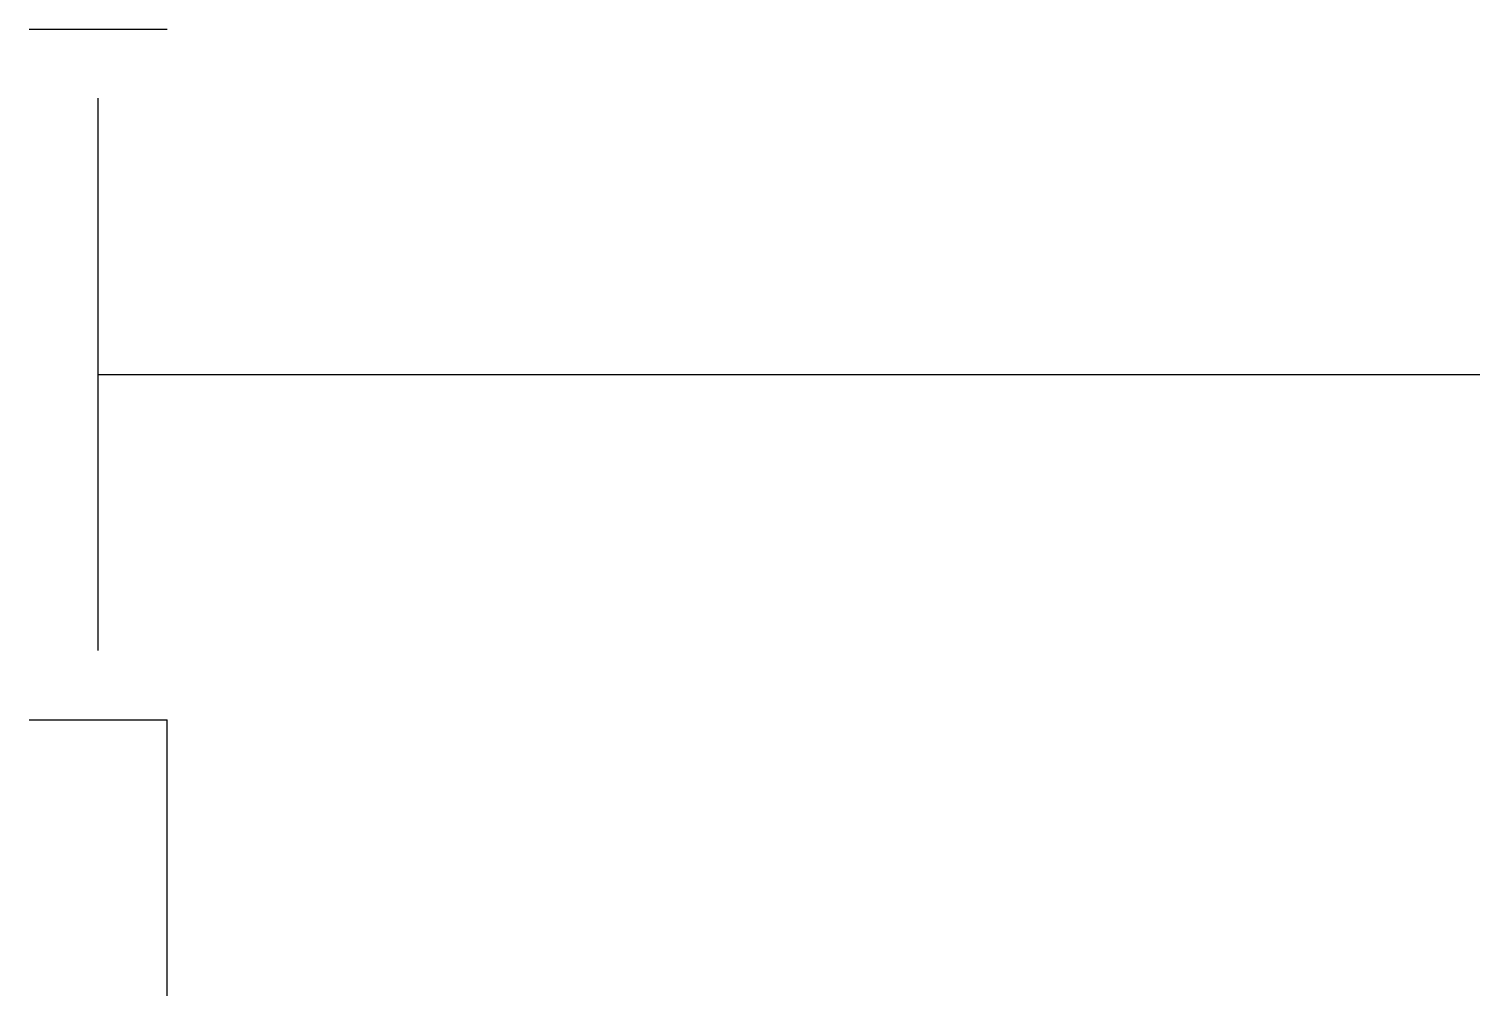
# Model space of a CAD drawing. Extents: x -10.5 to 0, y -4.5 to 2.5.
import ezdxf

# ---------------------------------------------------------------- set-up
doc = ezdxf.new("R2010")
doc.units = 0
doc.linetypes.add('DASHED', pattern=[0])
doc.layers.get('0').update_dxf_attribs({"linetype": 'CONTINUOUS'})

msp = doc.modelspace()

# ---------------------------------------------------------------- linework, layer by layer
at = {"color": 0}
for p, q in [((-10.5, 2.5), (-9.5, 2.5)), ((-10, -2), (-10, 2)), ((-10.5, -2.5), (-9.5, -2.5)), ((-9.5, -4.5), (-9.5, -2.5))]:
    msp.add_line(p, q, dxfattribs=at)
at = {"color": 0, "linetype": 'DASHED'}
msp.add_line((-10, 0), (0, 0), dxfattribs=at)

doc.saveas('drawing.dxf')
